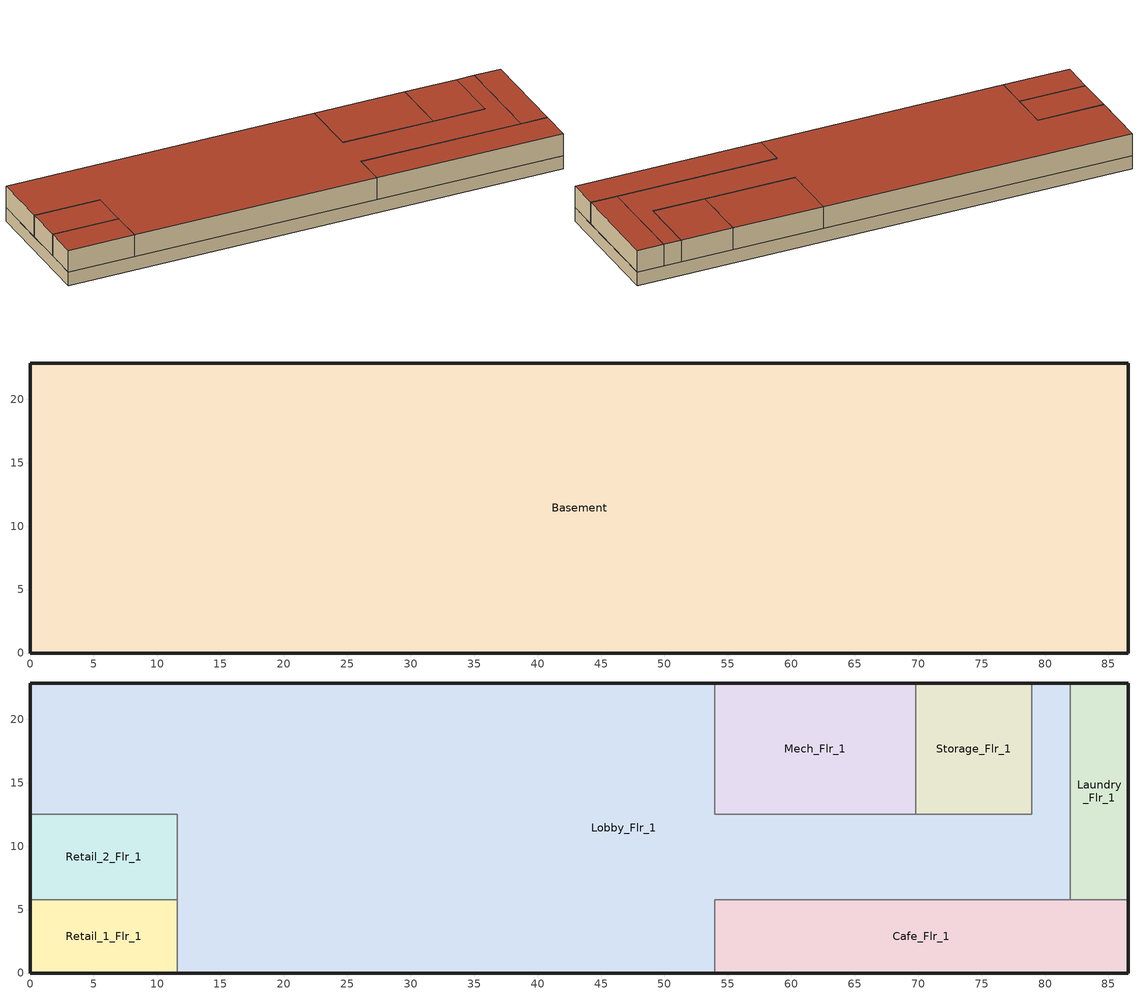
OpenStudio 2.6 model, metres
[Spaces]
Basement
 floor ground: 0,0 0,22.86 86.56,22.86 86.56,0 z0
 wall outside: 86.56,22.86 0,22.86 0,0 86.56,0 86.56,22.86 z0:2.44
Laundry_Flr_1
 floor to Basement: 86.56,22.86 86.56,5.79 81.99,5.79 81.99,22.86 z2.44
 wall outside: 86.56,5.79 86.56,22.86 81.99,22.86 z2.44:6.4
 wall to Cafe_Flr_1: 81.99,5.79 86.56,5.79 z2.44:6.4
 wall to Lobby_Flr_1: 81.99,22.86 81.99,5.79 z2.44:6.4
 roof outside: 86.56,5.79 86.56,22.86 81.99,22.86 81.99,5.79 z6.4
Lobby_Flr_1
 floor to Basement: 81.99,22.86 81.99,5.79 53.95,5.79 53.95,0 11.58,0 11.58,5.79 11.58,12.5 0,12.5 0,22.86 53.95,22.86 53.95,12.5 69.8,12.5 78.94,12.5 78.94,22.86 z2.44
 wall outside: 81.99,22.86 78.94,22.86 / 11.58,0 53.95,0 / 53.95,22.86 0,22.86 0,12.5 z2.44:6.4
 wall to Storage_Flr_1: 78.94,22.86 78.94,12.5 69.8,12.5 z2.44:6.4
 wall to Cafe_Flr_1: 53.95,0 53.95,5.79 81.99,5.79 z2.44:6.4
 wall to Retail_1_Flr_1: 11.58,5.79 11.58,0 z2.44:6.4
 wall to Retail_2_Flr_1: 0,12.5 11.58,12.5 11.58,5.79 z2.44:6.4
 wall to Mech_Flr_1: 69.8,12.5 53.95,12.5 53.95,22.86 z2.44:6.4
 roof outside: 78.94,22.86 78.94,12.5 69.8,12.5 53.95,12.5 53.95,22.86 0,22.86 0,12.5 11.58,12.5 11.58,5.79 11.58,0 53.95,0 53.95,5.79 81.99,5.79 81.99,22.86 z6.4
Cafe_Flr_1
 floor to Basement: 86.56,5.79 86.56,0 53.95,0 53.95,5.79 z2.44
 wall outside: 53.95,0 86.56,0 86.56,5.79 z2.44:6.4
 roof outside: 81.99,5.79 53.95,5.79 53.95,0 86.56,0 86.56,5.79 z6.4
Mech_Flr_1
 floor to Basement: 69.8,22.86 69.8,12.5 53.95,12.5 53.95,22.86 z2.44
 wall outside: 69.8,22.86 53.95,22.86 z2.44:6.4
 wall to Storage_Flr_1: 69.8,12.5 69.8,22.86 z2.44:6.4
 roof outside: 69.8,12.5 69.8,22.86 53.95,22.86 53.95,12.5 z6.4
Retail_1_Flr_1
 floor to Basement: 11.58,5.79 11.58,0 0,0 0,5.79 z2.44
 wall outside: 0,5.79 0,0 11.58,0 z2.44:6.4
 wall to Retail_2_Flr_1: 11.58,5.79 0,5.79 z2.44:6.4
 roof outside: 11.58,0 11.58,5.79 0,5.79 0,0 z6.4
Retail_2_Flr_1
 floor to Basement: 11.58,12.5 11.58,5.79 0,5.79 0,12.5 z2.44
 wall outside: 0,12.5 0,5.79 z2.44:6.4
 roof outside: 11.58,5.79 11.58,12.5 0,12.5 0,5.79 z6.4
Storage_Flr_1
 floor to Basement: 78.94,22.86 78.94,12.5 69.8,12.5 69.8,22.86 z2.44
 wall outside: 78.94,22.86 69.8,22.86 z2.44:6.4
 roof outside: 78.94,12.5 78.94,22.86 69.8,22.86 69.8,12.5 z6.4
[Site]
Site 1
[ClimateZones]
Climate Zone Institution Name 2=CEC; Climate Zone Document Name 2=California Climate Zone Descriptions; Climate Zone Document Year 2=1995
[Building]
Building 1
[SpaceType]
Space Function Electrical/Mechanical-sch-E; Space Function Hospital - laundry/washing; Space Function Hotel/Motel - lobby; Space Function Retail - mall concourse; Space Function Retail - sales; Space Function Storage area; Space Function Storage area - occsens
[Space]
Name | Space Type | Building Story
Laundry_Flr_1 | Space Function Hospital - laundry/washing | Building Story 2
Basement | Space Function Storage area | Building Story 1
Lobby_Flr_1 | Space Function Hotel/Motel - lobby | Building Story 2
Cafe_Flr_1 | Space Function Retail - mall concourse | Building Story 2
Mech_Flr_1 | Space Function Electrical/Mechanical-sch-E | Building Story 2
Retail_1_Flr_1; Retail_2_Flr_1 | Space Function Retail - sales | Building Story 2
Storage_Flr_1 | Space Function Storage area - occsens | Building Story 2
[BuildingStory]
Name | Nominal Z Coordinate {m} | Nominal Floor to Floor Height {m} | Nominal Floor to Ceiling Height {m}
Building Story 2 | 0 | 3.9624 | 3.9624
Building Story 1 | -2.4384 | 2.4384 | 2.4384
